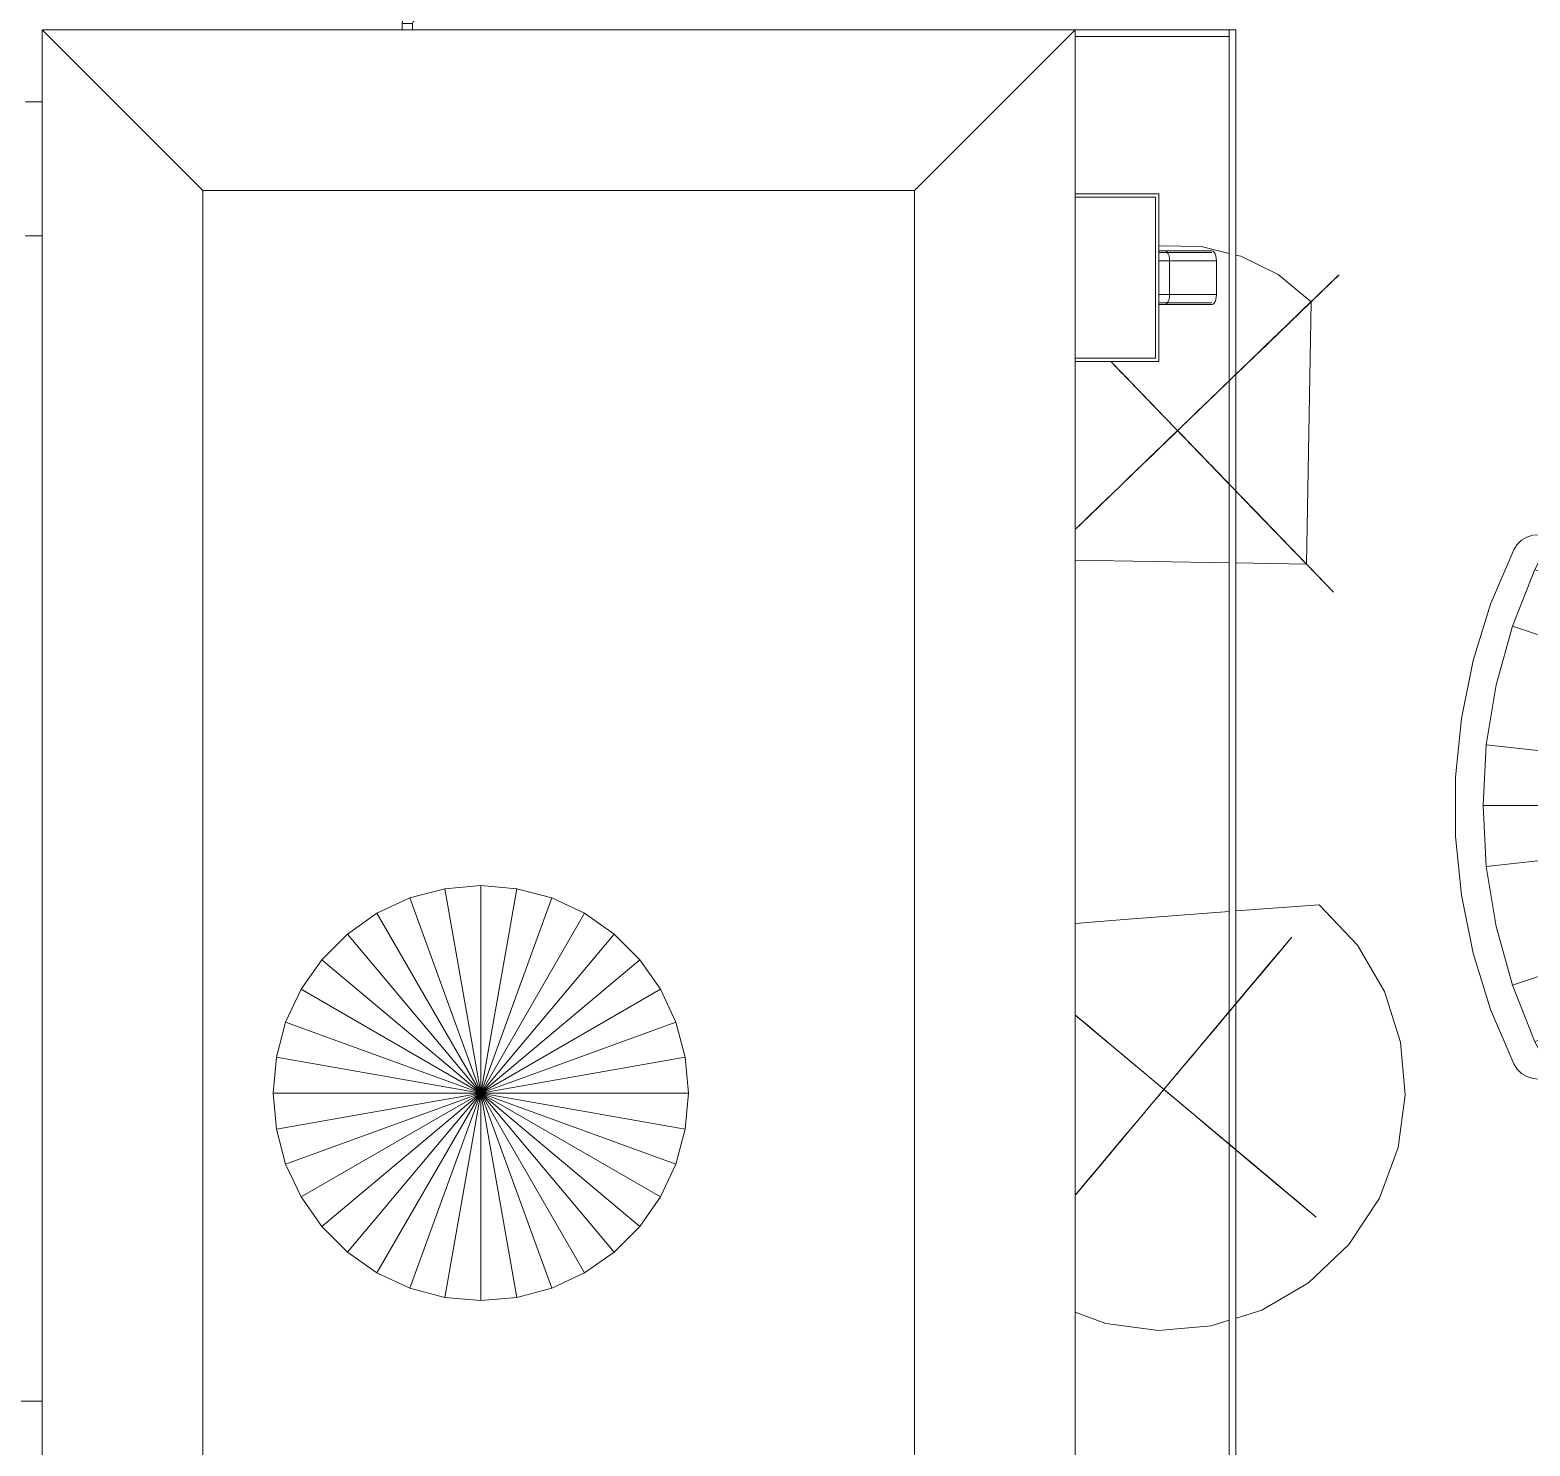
# Model space of a CAD drawing. Header units: inches. Extents: x -578 to 1873, y 397 to 1812.
# Drawn here: x 935 to 1047, y 1404.9 to 1510.7 of the extents above; entities that cross this region are included whole.
import ezdxf

# ---------------------------------------------------------------- set-up
doc = ezdxf.new("R2010")
doc.units = ezdxf.units.IN
doc.header["$MEASUREMENT"] = 0
for name, color, linetype, lineweight in [('A-DOOR', 31, 'Continuous', 13), ('A-WALL', 113, 'Continuous', 13), ('I-FURN', 30, 'Continuous', 9), ('L-PLNT', 71, 'Continuous', 9), ('Q-SPCQ', 91, 'Continuous', 9)]:
    doc.layers.add(name, color=color, linetype=linetype, lineweight=lineweight)

# ---------------------------------------------------------------- blocks, each defined once
blk = doc.blocks.new('3D Cad File Example_dwg_Door-Passage-Single-Flush - 36_ x 84_-2162736-_3D_-2836-Level 1')
at = {"layer": 'A-DOOR', "color": 21, "lineweight": 9}
for p, q in [((-14.95, 6.72), (-15.04, 6.63)), ((-14.95, 6.72), (-14.83, 6.76)), ((-14.83, 6.76), (-14.71, 6.79)), ((-14.71, 6.79), (-14.58, 6.82)), ((-14.58, 6.82), (-14.52, 6.84)), ((-14.52, 6.84), (-14.46, 6.86)), ((-14.46, 6.86), (-10.32, 6.86)), ((-14.46, 6.86), (-14.46, 6.84)), ((-14.46, 6.8), (-14.46, 6.84)), ((-14.46, 6.74), (-14.46, 6.8)), ((-14.46, 6.74), (-14.46, 6.66)), ((-10.32, 6.84), (-10.32, 6.86)), ((-10.32, 6.84), (-10.32, 6.86)), ((-10.32, 6.84), (-10.32, 6.8)), ((-10.32, 6.74), (-10.32, 6.8)), ((-10.32, 6.74), (-10.32, 6.66)), ((-15.44, 5.87), (-15.42, 5.93)), ((-15.44, 5.38), (-15.44, 5.87)), ((-15.44, 5.87), (-15.43, 5.87)), ((-15.39, 5.87), (-15.43, 5.87)), ((-15.42, 5.93), (-15.41, 6)), ((-15.37, 6.12), (-15.41, 6)), ((-15.33, 5.87), (-15.39, 5.87)), ((-15.37, 6.12), (-15.34, 6.24)), ((-15.34, 6.24), (-15.31, 6.36)), ((-15.24, 5.87), (-15.33, 5.87)), ((-15.31, 6.36), (-15.22, 6.45)), ((-15.15, 5.87), (-15.24, 5.87)), ((-15.22, 6.45), (-15.13, 6.54)), ((-15.05, 5.87), (-15.15, 5.87)), ((-15.04, 6.63), (-15.13, 6.54)), ((-14.94, 5.87), (-15.05, 5.87)), ((-14.85, 5.87), (-14.94, 5.87)), ((-14.77, 5.87), (-14.85, 5.87)), ((-14.71, 5.87), (-14.77, 5.87)), ((-14.67, 5.87), (-14.71, 5.87)), ((-14.65, 5.87), (-14.67, 5.87)), ((-14.65, 5.87), (-14.6, 6.01)), ((-14.65, 5.38), (-14.65, 5.87)), ((-14.46, 6.07), (-14.6, 6.01)), ((-14.46, 6.56), (-14.46, 6.66)), ((-14.46, 6.46), (-14.46, 6.56)), ((-14.46, 6.46), (-14.46, 6.36)), ((-14.46, 6.36), (-14.46, 6.26)), ((-14.46, 6.18), (-14.46, 6.26)), ((-14.46, 6.12), (-14.46, 6.18)), ((-14.46, 6.12), (-14.46, 6.08)), ((-14.46, 6.07), (-14.46, 6.08)), ((-14.46, 6.07), (-10.32, 6.07)), ((-10.32, 6.66), (-10.32, 6.56)), ((-10.32, 6.56), (-10.32, 6.46)), ((-10.32, 6.46), (-10.32, 6.36)), ((-10.32, 6.36), (-10.32, 6.26)), ((-10.32, 6.18), (-10.32, 6.26)), ((-10.32, 6.18), (-10.32, 6.12)), ((-10.32, 6.08), (-10.32, 6.12)), ((-10.32, 6.08), (-10.32, 6.07)), ((-10.32, 6.08), (-10.32, 6.07))]:
    blk.add_line(p, q, dxfattribs=at)
blk = doc.blocks.new('3D Cad File Example_dwg_RPC Shrub - Switchgrass 4_-6_-1394617-_3D_-V35-Level 1')
at = {"layer": 'L-PLNT'}
for p, q in [((5.23, 13.03), (7.82, 10.43)), ((7.82, 10.43), (12.16, 6)), ((0, 7.46), (0, 8.64)), ((0, 7.46), (0, 8.64)), ((0, 8.64), (0, 7.81)), ((0, 8.64), (0, 8.57)), ((0, 8.18), (0, 8.64)), ((0, 8.64), (0, 8.38)), ((0, 8.64), (0, 7.01)), ((0, 8.64), (0, 7.89)), ((0, 8.64), (0, 8.37)), ((0, 8.64), (0, 7.53)), ((0, 8.64), (0, 8.57)), ((0, 8.64), (0, 8.55)), ((0, 8.64), (0, 7.97)), ((0, 8.63), (0, 7.97)), ((0, 8.57), (0, 8.18)), ((0, 8.57), (0, 7.57)), ((0, 8.55), (0, 8.37)), ((0, 8.38), (0, 7.54)), ((0, 8.37), (0, 8.37)), ((0, 7.97), (0, 7.46)), ((0, 7.97), (0, 6.85)), ((0, 7.89), (0, 5.43)), ((0, 7.81), (0, 7.23)), ((0, 7.57), (0, 6.54)), ((0, 7.54), (0, 7.23)), ((0, 7.53), (0, 6.15)), ((0, 7.14), (0, 7.46)), ((0, 7.14), (0, 7.02)), ((0, 7.02), (0, 6.44)), ((0, 7.01), (0, 5.52)), ((0, 6.85), (0, 5.8)), ((0, 6.54), (0, 5.43)), ((0, 6.44), (0, 6.15)), ((0, 5.8), (0, 4.94)), ((12.16, 6), (13.32, 4.81)), ((0, 3.69), (0, 5.57)), ((0, 5.57), (0, 5.51)), ((0, 5.52), (0, 4.52)), ((0, 5.51), (0, 4.74)), ((0, 4.89), (0, 4.99)), ((0, 4.99), (0, 4.88)), ((0, 4.94), (0, 4.34)), ((0, 4.89), (0, 4.34)), ((0, 4.88), (0, 3.55)), ((0, 4.74), (0, 4.31)), ((0, 4.52), (0, 3.94)), ((0, 4.28), (0, 4.34)), ((0, 4.34), (0, 4.13)), ((0, 4.31), (0, 4.28)), ((0, 4.13), (0, 4.08)), ((0, 4.01), (0, 4.08)), ((0, 3.91), (0, 4.01)), ((0, 3.94), (0, 3.64)), ((0, 3.8), (0, 3.91)), ((0, 3.69), (0, 3.8)), ((0, 3.69), (0, 3.11)), ((0, 3.61), (0, 3.69)), ((0, 3.64), (0, 3.61)), ((0, 3.55), (0, 3.61)), ((0, 3.61), (0, 3.56)), ((0, 3.56), (0, 3.48)), ((0, 3.55), (0, 3.26)), ((0, 3.26), (0, 3.55)), ((0, 3.48), (0, 3.37)), ((0, 3.37), (0, -4.66)), ((13.67, 4.45), (18.01, 0)), ((0, 1.81), (0, 3.11)), ((0, 1.81), (0, 1.77)), ((0, 1.77), (0, 1.72)), ((0, 1.72), (0, 1.65)), ((0, 1.65), (0, 1.57)), ((0, 1.57), (0, 1.49)), ((0, 1.49), (0, 1.43)), ((0, 1.38), (0, 1.43)), ((0, -0.36), (0, 1.38)), ((-10.3, 0), (-9.31, 0)), ((-10.3, 0), (-10.2, 0)), ((-10.3, 0), (-8.32, 0)), ((-10.3, 0), (-7.46, 0)), ((-10.3, 0), (-10.08, 0)), ((-10.3, 0), (-9.05, 0)), ((-10.3, 0), (-8.81, 0)), ((-10.27, 0), (-9.87, 0)), ((-10.21, 0), (-10.22, 0)), ((-10.22, 0), (-10.15, 0)), ((-8.49, 0), (-10.21, 0)), ((-10.2, 0), (-9.58, 0)), ((-10.15, 0), (-9.63, 0)), ((-10.08, 0), (-9.18, 0)), ((-9.87, 0), (-9.49, 0)), ((-9.63, 0), (-9.19, 0)), ((-9.58, 0), (-8.94, 0)), ((-9.49, 0), (-8.41, 0)), ((-9.31, 0), (-8.49, 0)), ((-9.19, 0), (-9.15, 0)), ((-9.18, 0), (-8.32, 0)), ((-9.15, 0), (-8.98, 0)), ((-9.05, 0), (-8.32, 0)), ((-8.98, 0), (-8.08, 0)), ((-8.32, 0), (-8.94, 0)), ((-8.81, 0), (-7.41, 0)), ((-8.49, 0), (-7.3, 0)), ((-8.49, 0), (-7.89, 0)), ((-8.19, 0), (-8.47, 0)), ((-8.47, 0), (-8.46, 0)), ((-8.46, 0), (-6.52, 0)), ((-8.41, 0), (-8.32, 0)), ((-8.32, 0), (-7.17, 0)), ((-8.19, 0), (-5.44, 0)), ((-8.08, 0), (-7.46, 0)), ((-7.89, 0), (-7.48, 0)), ((-4.42, 0), (-7.6, 0)), ((-7.6, 0), (-7.53, 0)), ((-7.53, 0), (-7.31, 0)), ((-7.48, 0), (-7.17, 0)), ((-7.41, 0), (-6.44, 0)), ((-7.31, 0), (-6.98, 0)), ((-7.3, 0), (-6.53, 0)), ((-6.98, 0), (-6.55, 0)), ((-6.55, 0), (-6.04, 0)), ((-6.53, 0), (-6.1, 0)), ((-4.42, 0), (-6.44, 0)), ((-5.86, 0), (-6.1, 0)), ((-6.04, 0), (-5.47, 0)), ((-5.76, 0), (-5.86, 0)), ((-5.86, 0), (-5.86, 0)), ((-5.76, 0), (-5.64, 0)), ((-5.64, 0), (-5.22, 0)), ((-5.47, 0), (-4.85, 0)), ((-5.44, 0), (-5.28, 0)), ((-5.28, 0), (-4.83, 0)), ((-5.22, 0), (-5.09, 0)), ((-5.09, 0), (-4.99, 0)), ((-5, 0), (-5.01, 0)), ((-5.01, 0), (-5, 0)), ((-4.99, 0), (-5, 0)), ((-5, 0), (-4.97, 0)), ((-4.91, 0), (-4.97, 0)), ((-4.81, 0), (-4.91, 0)), ((-4.85, 0), (-4.83, 0)), ((-4.66, 0), (-4.81, 0)), ((3.37, 0), (-4.66, 0)), ((-3.55, 0), (-2.87, 0)), ((-2.87, 0), (-2.33, 0)), ((-2.33, 0), (-1.9, 0)), ((-1.9, 0), (-1.09, 0)), ((-0.62, 0), (-1.09, 0)), ((-0.35, 0), (-0.62, 0)), ((-0.51, 0), (-0.35, 0)), ((-0.36, 0), (1.38, 0)), ((1.38, 0), (1.43, 0)), ((1.49, 0), (1.43, 0)), ((1.57, 0), (1.49, 0)), ((1.65, 0), (1.57, 0)), ((1.72, 0), (1.65, 0)), ((1.77, 0), (1.72, 0)), ((1.81, 0), (1.77, 0)), ((1.81, 0), (3.11, 0)), ((3.69, 0), (3.11, 0)), ((3.55, 0), (3.26, 0)), ((3.26, 0), (3.55, 0)), ((3.48, 0), (3.37, 0)), ((3.56, 0), (3.48, 0)), ((4.88, 0), (3.55, 0)), ((3.55, 0), (3.61, 0)), ((3.61, 0), (3.56, 0)), ((3.61, 0), (3.69, 0)), ((3.64, 0), (3.61, 0)), ((3.94, 0), (3.64, 0)), ((3.69, 0), (5.57, 0)), ((3.69, 0), (3.8, 0)), ((3.8, 0), (3.91, 0)), ((3.91, 0), (4.01, 0)), ((4.52, 0), (3.94, 0)), ((4.01, 0), (4.08, 0)), ((4.13, 0), (4.08, 0)), ((4.34, 0), (4.13, 0)), ((4.31, 0), (4.28, 0)), ((4.28, 0), (4.34, 0)), ((4.74, 0), (4.31, 0)), ((4.89, 0), (4.34, 0)), ((4.94, 0), (4.34, 0)), ((5.52, 0), (4.52, 0)), ((5.51, 0), (4.74, 0)), ((4.99, 0), (4.88, 0)), ((4.89, 0), (4.99, 0)), ((5.8, 0), (4.94, 0)), ((7.89, 0), (5.43, 0)), ((6.54, 0), (5.43, 0)), ((5.57, 0), (5.51, 0)), ((7.01, 0), (5.52, 0)), ((6.85, 0), (5.8, 0)), ((6.44, 0), (6.15, 0)), ((7.53, 0), (6.15, 0)), ((7.02, 0), (6.44, 0)), ((7.57, 0), (6.54, 0)), ((7.97, 0), (6.85, 0)), ((10.28, 0), (7.01, 0)), ((7.14, 0), (7.02, 0)), ((7.14, 0), (7.46, 0)), ((7.81, 0), (7.23, 0)), ((7.54, 0), (7.23, 0)), ((7.46, 0), (11.94, 0)), ((7.46, 0), (8.76, 0)), ((7.97, 0), (7.46, 0)), ((9.79, 0), (7.53, 0)), ((8.38, 0), (7.54, 0)), ((8.57, 0), (7.57, 0)), ((9.63, 0), (7.81, 0)), ((8.76, 0), (7.89, 0)), ((8.63, 0), (7.97, 0)), ((9.07, 0), (7.97, 0)), ((8.57, 0), (8.18, 0)), ((8.18, 0), (9.05, 0)), ((8.67, 0), (8.37, 0)), ((8.55, 0), (8.37, 0)), ((8.37, 0), (8.37, 0)), ((10.25, 0), (8.38, 0)), ((8.82, 0), (8.55, 0)), ((9.06, 0), (8.57, 0)), ((9.56, 0), (8.57, 0)), ((10.28, 0), (8.63, 0)), ((9.17, 0), (8.67, 0)), ((8.8, 0), (8.76, 0)), ((10.93, 0), (8.76, 0)), ((8.8, 0), (8.86, 0)), ((9.16, 0), (8.82, 0)), ((8.86, 0), (8.91, 0)), ((8.9, 0), (9.63, 0)), ((8.9, 0), (9.56, 0)), ((8.91, 0), (8.96, 0)), ((8.96, 0), (9.01, 0)), ((9.01, 0), (9.04, 0)), ((9.04, 0), (9.05, 0)), ((10.2, 0), (9.06, 0)), ((10.06, 0), (9.07, 0)), ((9.52, 0), (9.16, 0)), ((10.98, 0), (9.17, 0)), ((11.07, 0), (9.34, 0)), ((9.37, 0), (9.34, 0)), ((10.42, 0), (9.37, 0)), ((9.86, 0), (9.52, 0)), ((10.59, 0), (9.56, 0)), ((10.12, 0), (9.56, 0)), ((12.96, 0), (9.77, 0)), ((9.77, 0), (9.83, 0)), ((10.79, 0), (9.79, 0)), ((11.11, 0), (9.83, 0)), ((10.14, 0), (9.86, 0)), ((10.35, 0), (10.06, 0)), ((10.62, 0), (10.12, 0)), ((10.32, 0), (10.14, 0)), ((11.25, 0), (10.2, 0)), ((10.25, 0), (10.58, 0)), ((11.22, 0), (10.28, 0)), ((10.49, 0), (10.28, 0)), ((10.68, 0), (10.32, 0)), ((10.6, 0), (10.35, 0)), ((10.42, 0), (10.68, 0)), ((10.58, 0), (10.49, 0)), ((11.68, 0), (10.59, 0)), ((11.26, 0), (10.6, 0)), ((11.53, 0), (10.62, 0)), ((11.26, 0), (10.64, 0)), ((10.64, 0), (10.79, 0)), ((11.4, 0), (10.79, 0)), ((11.81, 0), (10.79, 0)), ((10.98, 0), (10.93, 0)), ((11.33, 0), (10.98, 0)), ((11.36, 0), (10.98, 0)), ((13.39, 0), (11.07, 0)), ((11.08, 0), (12.96, 0)), ((11.08, 0), (12.67, 0)), ((11.11, 0), (11.36, 0)), ((11.36, 0), (11.22, 0)), ((11.65, 0), (11.25, 0)), ((11.81, 0), (11.26, 0)), ((12.15, 0), (11.26, 0)), ((11.36, 0), (11.33, 0)), ((12.05, 0), (11.4, 0)), ((12, 0), (11.53, 0)), ((11.68, 0), (11.65, 0)), ((11.72, 0), (11.68, 0)), ((11.68, 0), (12.88, 0)), ((11.77, 0), (11.72, 0)), ((11.82, 0), (11.77, 0)), ((12.29, 0), (11.81, 0)), ((12.89, 0), (11.81, 0)), ((11.87, 0), (11.82, 0)), ((11.91, 0), (11.87, 0)), ((11.94, 0), (11.91, 0)), ((11.94, 0), (12.67, 0)), ((11.94, 0), (13.68, 0)), ((12.52, 0), (12, 0)), ((13.91, 0), (12.05, 0)), ((13.99, 0), (12.15, 0)), ((12.68, 0), (12.29, 0)), ((12.54, 0), (12.52, 0)), ((12.54, 0), (12.87, 0)), ((13, 0), (12.68, 0)), ((12.88, 0), (12.87, 0)), ((14.11, 0), (12.89, 0)), ((13.24, 0), (13, 0)), ((13.24, 0), (13.39, 0)), ((13.75, 0), (13.68, 0)), ((13.75, 0), (13.83, 0)), ((13.83, 0), (13.91, 0)), ((14.42, 0), (13.91, 0)), ((13.91, 0), (13.99, 0)), ((14.62, 0), (13.99, 0)), ((13.99, 0), (14.05, 0)), ((14.05, 0), (14.1, 0)), ((14.1, 0), (14.11, 0)), ((14.84, 0), (14.42, 0)), ((14.62, 0), (14.84, 0)), ((18.01, 0), (17.54, -4.13)), ((-10.3, 0), (-9.51, 0)), ((-10.3, 0), (-10.09, 0)), ((-10.09, 0), (-8.78, 0)), ((-9.51, 0), (-8.52, 0)), ((-8.78, 0), (-7.48, 0)), ((-8.52, 0), (-7.64, 0)), ((-7.64, 0), (-6.95, 0)), ((-7.48, 0), (-6.35, 0)), ((-6.95, 0), (-6.52, 0)), ((-6.35, 0), (-5.57, 0)), ((-5.57, 0), (-4.37, 0)), ((-4.37, 0), (-3.55, 0)), ((-0.67, 0), (-0.65, 0)), ((-0.67, 0), (-0.67, 0)), ((-0.67, 0), (-0.65, 0)), ((-0.65, 0), (-0.36, 0)), ((-0.65, 0), (-0.63, 0)), ((-0.63, 0), (-0.6, 0)), ((-0.6, 0), (-0.56, 0)), ((-0.56, 0), (-0.51, 0)), ((0, -0.51), (0, -0.35)), ((0, -0.35), (0, -0.62)), ((0, -0.65), (0, -0.36)), ((0, -0.56), (0, -0.51)), ((0, -0.6), (0, -0.56)), ((0, -0.63), (0, -0.6)), ((0, -0.62), (0, -1.09)), ((0, -0.65), (0, -0.63)), ((0, -0.67), (0, -0.65)), ((0, -0.67), (0, -0.65)), ((0, -0.67), (0, -0.67)), ((0, -1.9), (0, -1.09)), ((0, -2.33), (0, -1.9)), ((0, -2.87), (0, -2.33)), ((0, -3.55), (0, -2.87)), ((0, -4.37), (0, -3.55)), ((0, -5.57), (0, -4.37)), ((0, -4.42), (0, -7.6)), ((0, -4.42), (0, -6.44)), ((17.54, -4.13), (16.18, -7.92)), ((0, -4.66), (0, -4.81)), ((0, -4.81), (0, -4.91)), ((0, -4.85), (0, -4.83)), ((0, -5.28), (0, -4.83)), ((0, -5.47), (0, -4.85)), ((0, -4.91), (0, -4.97)), ((0, -5), (0, -4.97)), ((0, -5.09), (0, -4.99)), ((0, -4.99), (0, -5)), ((0, -5), (0, -5.01)), ((0, -5.01), (0, -5)), ((0, -5.22), (0, -5.09)), ((0, -5.64), (0, -5.22)), ((0, -5.44), (0, -5.28)), ((0, -8.19), (0, -5.44)), ((0, -6.04), (0, -5.47)), ((0, -6.35), (0, -5.57)), ((-17, -5.62), (-16.18, -7.92)), ((0, -5.76), (0, -5.64)), ((0, -5.76), (0, -5.86)), ((0, -5.86), (0, -5.86)), ((0, -5.86), (0, -6.1)), ((0, -6.55), (0, -6.04)), ((0, -6.53), (0, -6.1)), ((0, -7.48), (0, -6.35)), ((0, -7.41), (0, -6.44)), ((0, -8.46), (0, -6.52)), ((0, -6.95), (0, -6.52)), ((0, -7.3), (0, -6.53)), ((0, -6.98), (0, -6.55)), ((0, -7.64), (0, -6.95)), ((0, -7.31), (0, -6.98)), ((0, -8.32), (0, -7.17)), ((0, -7.48), (0, -7.17)), ((0, -8.49), (0, -7.3)), ((0, -7.53), (0, -7.31)), ((0, -8.81), (0, -7.41)), ((0, -10.5), (0, -7.46)), ((0, -8.08), (0, -7.46)), ((0, -8.78), (0, -7.48)), ((0, -7.89), (0, -7.48)), ((0, -7.6), (0, -7.53)), ((0, -8.52), (0, -7.64)), ((-16.18, -7.92), (-14.05, -11.26)), ((0, -8.49), (0, -7.89)), ((0, -8.98), (0, -8.08)), ((0, -8.19), (0, -8.47)), ((0, -10.48), (0, -8.32)), ((0, -9.05), (0, -8.32)), ((0, -8.32), (0, -8.94)), ((0, -8.41), (0, -8.32)), ((0, -9.18), (0, -8.32)), ((0, -9.49), (0, -8.41)), ((0, -8.47), (0, -8.46)), ((0, -8.49), (0, -10.21)), ((0, -9.31), (0, -8.49)), ((0, -9.51), (0, -8.52)), ((0, -10.09), (0, -8.78)), ((0, -10.42), (0, -8.81)), ((0, -9.58), (0, -8.94)), ((14.05, -11.26), (16.18, -7.92)), ((0, -9.15), (0, -8.98)), ((0, -11.65), (0, -9.05)), ((0, -9.19), (0, -9.15)), ((0, -10.08), (0, -9.18)), ((0, -9.63), (0, -9.19)), ((0, -10.35), (0, -9.31)), ((0, -9.87), (0, -9.49)), ((0, -10.53), (0, -9.51)), ((0, -10.2), (0, -9.58)), ((0, -10.15), (0, -9.63)), ((0, -10.27), (0, -9.87)), ((0, -10.95), (0, -10.08)), ((0, -11.23), (0, -10.09)), ((0, -10.22), (0, -10.15)), ((0, -10.76), (0, -10.2)), ((0, -10.21), (0, -10.22)), ((0, -10.27), (0, -14.29)), ((0, -10.35), (0, -11.63)), ((0, -12.04), (0, -10.42)), ((0, -10.98), (0, -10.48)), ((0, -12.67), (0, -10.5)), ((0, -11.5), (0, -10.53)), ((0, -11.21), (0, -10.76)), ((0, -11.8), (0, -10.93)), ((0, -10.93), (0, -11.6)), ((0, -11.73), (0, -10.95)), ((0, -11.54), (0, -10.98)), ((-14.05, -11.26), (-11.26, -14.05)), ((0, -11.52), (0, -11.21)), ((0, -12.04), (0, -11.23)), ((0, -11.5), (0, -12.35)), ((0, -11.63), (0, -11.52)), ((0, -11.83), (0, -11.54)), ((0, -12.25), (0, -11.6)), ((0, -11.65), (0, -11.8)), ((0, -12.37), (0, -11.73)), ((0, -12.98), (0, -11.83)), ((0, -12.35), (0, -12.04)), ((0, -13.45), (0, -12.04)), ((0, -12.84), (0, -12.25)), ((11.26, -14.05), (14.05, -11.26)), ((0, -12.8), (0, -12.37)), ((0, -12.67), (0, -12.96)), ((0, -12.96), (0, -12.8)), ((0, -13.38), (0, -12.84)), ((0, -13.3), (0, -12.98)), ((0, -13.61), (0, -13.3)), ((0, -13.83), (0, -13.38)), ((-11.26, -14.05), (-10.06, -14.81)), ((0, -14.46), (0, -13.45)), ((0, -13.94), (0, -13.61)), ((0, -14.4), (0, -13.83)), ((0, -14.29), (0, -13.94)), ((0, -14.4), (0, -14.84)), ((0, -14.84), (0, -14.46)), ((7.92, -16.18), (11.26, -14.05)), ((-9.62, -15.1), (-7.92, -16.18)), ((-7.92, -16.18), (-4.13, -17.54)), ((4.13, -17.54), (7.92, -16.18)), ((-4.13, -17.54), (0, -18.01)), ((0, -18.01), (4.13, -17.54))]:
    blk.add_line(p, q, dxfattribs=at)
blk = doc.blocks.new('3D Cad File Example_dwg_RPC Shrub - Lupin 3_-10_-1394599-_3D_-V37-Level 1')
at = {"layer": 'L-PLNT'}
for p, q in [((0, 16.02), (0, 16.76)), ((0, 16.76), (0, 8.9)), ((0, 7.27), (0, 16.02)), ((0, 14.98), (0, 15.42)), ((0, 15.42), (0, 15.14)), ((0, 15.14), (0, 10.95)), ((0, 14.98), (0, 9.94)), ((0, 14.09), (0, 14.83)), ((0, 14.83), (0, 8.16)), ((0, 13.86), (-13.86, 0)), ((0, 9.19), (0, 14.09)), ((3.73, 10.13), (0, 13.86)), ((0, 8.14), (0, 10.95)), ((0, 9.87), (0, 10.08)), ((0, 10.08), (0, 8.9)), ((0, 8.16), (0, 9.94)), ((0, 9.52), (0, 9.9)), ((0, 9.9), (0, 6.27)), ((0, 9.87), (0, 9.48)), ((0, 7.12), (0, 9.64)), ((0, 9.59), (0, 9.64)), ((0, 9.59), (0, 9.51)), ((0, 9.52), (0, 9.19)), ((0, 9.51), (0, 9.39)), ((0, 9.48), (0, 6.82)), ((0, 9.39), (0, 9.26)), ((0, 9.26), (0, 9.12)), ((0, 9.19), (0, 8.88)), ((0, 8.9), (0, 9.19)), ((0, 8.34), (0, 9.14)), ((0, 9.14), (0, 7.56)), ((0, 9.12), (0, 9)), ((0, 8.9), (0, 9)), ((12.21, 1.64), (4.08, 9.78)), ((0, 8.88), (0, 8.58)), ((0, 8.58), (0, 8.27)), ((0, 7.8), (0, 8.34)), ((0, 6.82), (0, 8.3)), ((0, 8.2), (0, 8.3)), ((0, 8.27), (0, 7.94)), ((0, 8.2), (0, 8.08)), ((0, 7.56), (0, 8.14)), ((0, 8.08), (0, 7.95)), ((0, 7.95), (0, 7.81)), ((0, 7.94), (0, 7.56)), ((0, 7.81), (0, 7.7)), ((0, 7.48), (0, 7.8)), ((0, 7.61), (0, 7.7)), ((0, 7.56), (0, 7.61)), ((0, 7.41), (0, 7.56)), ((0, 7.43), (0, 7.56)), ((0, 7.48), (0, 7.41)), ((0, 7.43), (0, 7.32)), ((0, 6.38), (0, 7.42)), ((0, 7.41), (0, 7.42)), ((0, 6.82), (0, 7.41)), ((0, 7.32), (0, 7.24)), ((0, 7.27), (0, 7.12)), ((0, 7.24), (0, 7.17)), ((0, 7.17), (0, 7.11)), ((0, 7.11), (0, 7.05)), ((0, 7.05), (0, 6.97)), ((0, 6.97), (0, 6.38)), ((0, 6.82), (0, 5.93)), ((0, 3.56), (0, 5.93)), ((0, 5.55), (0, -7.18)), ((0, 5.19), (0, 5.34)), ((0, 4.3), (0, 5.34)), ((0, 5.19), (0, 4.3)), ((0, 4.3), (0, 3.56)), ((0, 4.3), (0, 3.71)), ((0, 3.11), (0, 3.71)), ((0, 2.04), (0, 3.39)), ((0, 3.39), (0, 3.2)), ((0, 3.2), (0, 2.37)), ((0, 2.22), (0, 3.11)), ((0, 2.37), (0, 2.22)), ((0, 2.04), (0, 2.22)), ((0, 2.22), (0, 0.84)), ((0, 1.04), (0, 1.48)), ((0, 1.48), (0, 0.12)), ((0, 1.04), (0, -1.33)), ((0, 0.84), (0, 0.21)), ((0, 0.12), (0, 0.21)), ((-16, 0), (-16.76, 0)), ((-16.76, 0), (-16.61, 0)), ((-8.9, 0), (-16.61, 0)), ((-16.45, 0), (-16.46, 0)), ((-16.46, 0), (-14.6, 0)), ((-16.45, 0), (-14.43, 0)), ((-16, 0), (-13.82, 0)), ((-14.6, 0), (-10.56, 0)), ((-8.01, 0), (-14.43, 0)), ((-10.38, 0), (-13.94, 0)), ((-13.94, 0), (-13.74, 0)), ((-13.86, 0), (-13.49, -3.17)), ((-13.74, 0), (-13.82, 0)), ((-13.79, 0), (-13.05, 0)), ((-13.79, 0), (-8.45, 0)), ((-13.05, 0), (-7.12, 0)), ((-8.75, 0), (-11.27, 0)), ((-11.27, 0), (-10.38, 0)), ((-7.86, 0), (-10.56, 0)), ((-6.05, 0), (-10.1, 0)), ((-10.1, 0), (-8.33, 0)), ((-7.86, 0), (-9.79, 0)), ((-9.79, 0), (-9.7, 0)), ((-9.7, 0), (-9.54, 0)), ((-9.54, 0), (-9.33, 0)), ((-9.33, 0), (-9.09, 0)), ((-8.9, 0), (-9.19, 0)), ((-9.19, 0), (-8.01, 0)), ((-9.09, 0), (-8.85, 0)), ((-8.85, 0), (-8.63, 0)), ((-8.75, 0), (-8.36, 0)), ((-8.45, 0), (-8.63, 0)), ((-8.33, 0), (-8.36, 0)), ((-8.11, 0), (-8.16, 0)), ((-8.16, 0), (-5.91, 0)), ((-8.02, 0), (-8.11, 0)), ((-7.64, 0), (-8.02, 0)), ((-7.52, 0), (-7.64, 0)), ((-7.52, 0), (-7.41, 0)), ((-7.41, 0), (-4.6, 0)), ((-7.12, 0), (-6.97, 0)), ((-6.97, 0), (-6.11, 0)), ((-5.91, 0), (-6.11, 0)), ((9.9, 0), (-5.36, 0)), ((-4.3, 0), (-5.04, 0)), ((-4.6, 0), (-5.04, 0)), ((-2.67, 0), (-4.3, 0)), ((-2.65, 0), (-3.78, 0)), ((-3.78, 0), (-3.74, 0)), ((-3.74, 0), (-3.14, 0)), ((-2.08, 0), (-3.14, 0)), ((-2.67, 0), (-2.37, 0)), ((-1.78, 0), (-2.65, 0)), ((-1.48, 0), (-2.37, 0)), ((-2.08, 0), (-1.78, 0)), ((-1.33, 0), (-1.48, 0)), ((1.04, 0), (-1.33, 0)), ((1.48, 0), (0.12, 0)), ((0.12, 0), (0.21, 0)), ((0.84, 0), (0.21, 0)), ((2.22, 0), (0.84, 0)), ((1.04, 0), (1.48, 0)), ((2.04, 0), (2.22, 0)), ((2.04, 0), (3.39, 0)), ((2.22, 0), (3.11, 0)), ((2.37, 0), (2.22, 0)), ((3.2, 0), (2.37, 0)), ((3.11, 0), (3.71, 0)), ((3.39, 0), (3.2, 0)), ((4.3, 0), (3.56, 0)), ((3.56, 0), (5.93, 0)), ((4.3, 0), (3.71, 0)), ((5.19, 0), (4.3, 0)), ((4.3, 0), (5.34, 0)), ((5.19, 0), (5.34, 0)), ((6.82, 0), (5.93, 0)), ((6.97, 0), (6.38, 0)), ((6.38, 0), (7.42, 0)), ((6.82, 0), (7.41, 0)), ((9.48, 0), (6.82, 0)), ((6.82, 0), (8.3, 0)), ((7.05, 0), (6.97, 0)), ((7.11, 0), (7.05, 0)), ((7.17, 0), (7.11, 0)), ((7.27, 0), (7.12, 0)), ((7.12, 0), (9.64, 0)), ((7.24, 0), (7.17, 0)), ((7.32, 0), (7.24, 0)), ((7.27, 0), (10.63, 0)), ((7.43, 0), (7.32, 0)), ((7.48, 0), (7.41, 0)), ((7.41, 0), (7.56, 0)), ((7.41, 0), (7.42, 0)), ((7.43, 0), (7.56, 0)), ((7.48, 0), (7.8, 0)), ((7.94, 0), (7.56, 0)), ((7.56, 0), (8.14, 0)), ((9.14, 0), (7.56, 0)), ((7.56, 0), (7.61, 0)), ((7.61, 0), (7.7, 0)), ((7.81, 0), (7.7, 0)), ((7.8, 0), (8.34, 0)), ((7.95, 0), (7.81, 0)), ((8.27, 0), (7.94, 0)), ((8.08, 0), (7.95, 0)), ((8.2, 0), (8.08, 0)), ((8.14, 0), (10.63, 0)), ((10.63, 0), (8.16, 0)), ((8.16, 0), (9.94, 0)), ((8.2, 0), (8.3, 0)), ((8.58, 0), (8.27, 0)), ((8.34, 0), (9.14, 0)), ((8.88, 0), (8.58, 0)), ((9.19, 0), (8.88, 0)), ((10.08, 0), (8.9, 0)), ((8.9, 0), (9, 0)), ((10.63, 0), (8.9, 0)), ((8.9, 0), (9.19, 0)), ((9.12, 0), (9, 0)), ((9.26, 0), (9.12, 0)), ((9.52, 0), (9.19, 0)), ((9.19, 0), (10.63, 0)), ((9.39, 0), (9.26, 0)), ((9.51, 0), (9.39, 0)), ((9.87, 0), (9.48, 0)), ((9.59, 0), (9.51, 0)), ((9.52, 0), (9.9, 0)), ((9.59, 0), (9.64, 0)), ((9.87, 0), (10.08, 0)), ((10.63, 0), (9.94, 0)), ((0, -1.33), (0, -1.48)), ((0, -1.48), (0, -2.37)), ((0, -2.08), (0, -1.78)), ((0, -1.78), (0, -2.65)), ((0, -2.08), (0, -3.14)), ((-13.49, -3.17), (-12.45, -6.09)), ((0, -2.67), (0, -2.37)), ((0, -2.65), (0, -3.78)), ((0, -2.67), (0, -4.3)), ((0, -3.74), (0, -3.14)), ((0, -3.78), (0, -3.74)), ((0, -4.3), (0, -5.04)), ((0, -7.18), (0, -4.6)), ((0, -4.6), (0, -5.04)), ((-12.45, -6.09), (-12.24, -6.41)), ((0, -7.18), (0, -5.91)), ((0, -5.91), (0, -6.11)), ((0, -6.97), (0, -6.11)), ((-11.97, -6.84), (-10.81, -8.66)), ((0, -7.12), (0, -6.97)), ((0, -7.18), (0, -7.12)), ((-10.81, -8.66), (-8.66, -10.81)), ((-8.66, -10.81), (-8.56, -10.87))]:
    blk.add_line(p, q, dxfattribs=at)
blk = doc.blocks.new('3D Cad File Example_dwg_Downspout - Downspout-2050067-_3D_-3503-Level 1')
at = {"layer": 'Q-SPCQ'}
for p, q in [((-2, 15.33), (-1.97, 15.42)), ((-2, 11.84), (-2, 15.33)), ((-2, 15.33), (-2, 15.28)), ((-1.9, 15.5), (-1.97, 15.42)), ((-1.9, 15.5), (-1.78, 15.57)), ((-1.88, 11.84), (-1.88, 15.33)), ((-1.78, 15.57), (-1.63, 15.62)), ((-1.63, 15.62), (-1.44, 15.65)), ((-1.44, 15.65), (-1.25, 15.67)), ((-1.25, 15.67), (1.25, 15.67)), ((-1.25, 12.17), (-1.25, 15.67)), ((1.25, 15.67), (1.44, 15.65)), ((1.25, 12.17), (1.25, 15.67)), ((1.44, 15.65), (1.63, 15.62)), ((1.63, 15.62), (1.78, 15.57)), ((1.78, 15.57), (1.9, 15.5)), ((1.87, 11.84), (1.87, 15.33)), ((1.9, 15.5), (1.97, 15.42)), ((2, 15.33), (1.97, 15.42)), ((2, 11.84), (2, 15.33)), ((2, 15.33), (2, 15.28)), ((-2, 11.84), (-1.97, 11.92)), ((-2, 11.84), (-2, 11.38)), ((-1.9, 12), (-1.97, 11.92)), ((-1.9, 12), (-1.78, 12.07)), ((-1.88, 11.38), (-1.88, 11.84)), ((-1.63, 12.13), (-1.78, 12.07)), ((-1.63, 12.13), (-1.44, 12.16)), ((-1.25, 12.17), (-1.44, 12.16)), ((1.25, 12.17), (-1.25, 12.17)), ((-1.25, 12.17), (-1.25, 11.38)), ((1.25, 11.38), (1.25, 12.17)), ((1.25, 12.17), (1.44, 12.16)), ((1.63, 12.13), (1.44, 12.16)), ((1.78, 12.07), (1.63, 12.13)), ((1.9, 12), (1.78, 12.07)), ((1.87, 11.84), (1.87, 11.38)), ((1.9, 12), (1.97, 11.92)), ((2, 11.84), (1.97, 11.92)), ((2, 11.38), (2, 11.84))]:
    blk.add_line(p, q, dxfattribs=at)
blk = doc.blocks.new('3D Cad File Example_dwg_Scupper - 12_W x 9_H-1923462-_3D_-3504-Level 1')
at = {"layer": 'Q-SPCQ'}
for p, q in [((-6.25, 5.13), (-6.25, 11.38)), ((6.25, 11.38), (-6.25, 11.38)), ((6.25, 5.13), (6.25, 11.38)), ((-6, 5.13), (-6, 11.12)), ((6, 11.12), (-6, 11.12)), ((6, 11.12), (6, 5.13))]:
    blk.add_line(p, q, dxfattribs=at)
blk = doc.blocks.new('3D Cad File Example_dwg_Trash Chute Roof Cap - Trash Chute Roof Cap-2031009-_3D_-3528-Level 1')
at = {"layer": 'Q-SPCQ'}
for p, q in [((-7.75, 13.42), (-5.3, 14.57)), ((-2.69, 15.26), (-5.3, 14.57)), ((0, 0), (-5.3, 14.57)), ((0, 15.5), (-2.69, 15.26)), ((0, 0), (-2.69, 15.26)), ((2.69, 15.26), (0, 15.5)), ((0, 0), (0, 15.5)), ((0, 0), (2.69, 15.26)), ((0, 0), (5.3, 14.57)), ((2.69, 15.26), (5.3, 14.57)), ((5.3, 14.57), (7.75, 13.42)), ((-7.75, 13.42), (-9.96, 11.87)), ((0, 0), (-7.75, 13.42)), ((0, 0), (7.75, 13.42)), ((9.96, 11.87), (7.75, 13.42)), ((-9.96, 11.87), (-11.87, 9.96)), ((0, 0), (-9.96, 11.87)), ((9.96, 11.87), (0, 0)), ((9.96, 11.87), (11.87, 9.96)), ((-11.87, 9.96), (-13.42, 7.75)), ((0, 0), (-11.87, 9.96)), ((0, 0), (11.87, 9.96)), ((11.87, 9.96), (13.42, 7.75)), ((-14.57, 5.3), (-13.42, 7.75)), ((0, 0), (-13.42, 7.75)), ((0, 0), (13.42, 7.75)), ((13.42, 7.75), (14.57, 5.3)), ((-14.57, 5.3), (-15.26, 2.69)), ((0, 0), (-14.57, 5.3)), ((0, 0), (14.57, 5.3)), ((14.57, 5.3), (15.26, 2.69)), ((-15.26, 2.69), (-15.5, 0)), ((0, 0), (-15.26, 2.69)), ((0, 0), (15.26, 2.69)), ((15.26, 2.69), (15.5, 0)), ((-15.5, 0), (-15.26, -2.69)), ((0, 0), (-15.5, 0)), ((0, 0), (-15.26, -2.69)), ((0, 0), (-14.57, -5.3)), ((0, 0), (-13.42, -7.75)), ((0, 0), (-11.87, -9.96)), ((0, 0), (-9.96, -11.87)), ((0, 0), (-7.75, -13.42)), ((0, 0), (-5.3, -14.57)), ((0, 0), (-2.69, -15.26)), ((0, 0), (15.5, 0)), ((0, 0), (0, -15.5)), ((0, 0), (9.96, -11.87)), ((0, 0), (11.87, -9.96)), ((0, 0), (13.42, -7.75)), ((0, 0), (14.57, -5.3)), ((0, 0), (15.26, -2.69)), ((0, 0), (2.69, -15.26)), ((0, 0), (5.3, -14.57)), ((0, 0), (7.75, -13.42)), ((15.5, 0), (15.26, -2.69)), ((-14.57, -5.3), (-15.26, -2.69)), ((14.57, -5.3), (15.26, -2.69)), ((-13.42, -7.75), (-14.57, -5.3)), ((13.42, -7.75), (14.57, -5.3)), ((-11.87, -9.96), (-13.42, -7.75)), ((11.87, -9.96), (13.42, -7.75)), ((-11.87, -9.96), (-9.96, -11.87)), ((9.96, -11.87), (11.87, -9.96)), ((-7.75, -13.42), (-9.96, -11.87)), ((9.96, -11.87), (7.75, -13.42)), ((-5.3, -14.57), (-7.75, -13.42)), ((5.3, -14.57), (7.75, -13.42)), ((-2.69, -15.26), (-5.3, -14.57)), ((-2.69, -15.26), (0, -15.5)), ((0, -15.5), (2.69, -15.26)), ((2.69, -15.26), (5.3, -14.57))]:
    blk.add_line(p, q, dxfattribs=at)
blk = doc.blocks.new('3D Cad File Example_dwg_TableWithUmbrella - TableWithUmbrella-2459211-_3D_-3578-Level 1')
at = {"layer": 'I-FURN'}
for p, q in [((-2.21, 43.94), (-6.6, 43.5)), ((2.21, 43.94), (-2.21, 43.94)), ((6.6, 43.5), (2.21, 43.94)), ((-10.92, 42.62), (-15.13, 41.32)), ((-6.6, 43.5), (-10.92, 42.62)), ((10.92, 42.62), (6.6, 43.5)), ((15.13, 41.32), (10.92, 42.62)), ((-11.13, 40.55), (-6.69, 41.53)), ((-6.69, 41.53), (-2.17, 42.02)), ((0.11, 0.09), (-6.69, 41.53)), ((-2.17, 42.02), (2.38, 42.02)), ((0.11, 0.09), (-2.17, 42.02)), ((0.11, 0.09), (6.9, 41.53)), ((6.9, 41.53), (2.38, 42.02)), ((6.9, 41.53), (11.34, 40.55)), ((-15.13, 41.32), (-19.19, 39.59)), ((-11.13, 40.55), (-15.44, 39.1)), ((11.34, 40.55), (15.65, 39.1)), ((15.13, 41.32), (19.19, 39.59)), ((-19.9, 39.01), (-19.58, 39.35)), ((-19.58, 39.35), (-19.19, 39.59)), ((19.58, 39.35), (19.19, 39.59)), ((19.9, 39.01), (19.58, 39.35)), ((-20.28, 38.18), (-20.32, 37.72)), ((-20.14, 38.62), (-20.28, 38.18)), ((-19.9, 39.01), (-20.14, 38.62)), ((-19.57, 37.19), (-15.44, 39.1)), ((0.11, 0.09), (-15.44, 39.1)), ((0.11, 0.09), (15.65, 39.1)), ((15.65, 39.1), (19.78, 37.19)), ((20.14, 38.62), (19.9, 39.01)), ((20.28, 38.18), (20.14, 38.62)), ((20.32, 37.72), (20.28, 38.18)), ((-19.57, 37.19), (-23.46, 34.85)), ((-20.25, 37.26), (-20.32, 37.72)), ((-20.09, 36.88), (-20.25, 37.26)), ((19.78, 37.19), (23.68, 34.85)), ((20.14, 36.98), (20.25, 37.26)), ((20.25, 37.26), (20.32, 37.72)), ((-23.46, 34.85), (-27.08, 32.1)), ((0.11, 0.09), (-23.46, 34.85)), ((0.11, 0.09), (23.68, 34.85)), ((27.3, 32.1), (23.68, 34.85)), ((-30.38, 28.97), (-27.08, 32.1)), ((0.11, 0.09), (-27.08, 32.1)), ((0.11, 0.09), (27.3, 32.1)), ((30.6, 28.97), (27.3, 32.1)), ((-30.38, 28.97), (-33.33, 25.5)), ((30.6, 28.97), (33.54, 25.5)), ((-33.33, 25.5), (-35.88, 21.74)), ((0.11, 0.09), (-33.33, 25.5)), ((0.11, 0.09), (33.54, 25.5)), ((36.1, 21.74), (33.54, 25.5)), ((-38.01, 17.72), (-35.88, 21.74)), ((38.23, 17.72), (36.1, 21.74)), ((-38.62, 20.14), (-38.18, 20.28)), ((-37.72, 20.32), (-38.18, 20.28)), ((-37.26, 20.25), (-37.72, 20.32)), ((-36.84, 20.08), (-37.26, 20.25)), ((36.95, 20.12), (37.26, 20.25)), ((37.72, 20.32), (37.26, 20.25)), ((38.18, 20.28), (37.72, 20.32)), ((38.62, 20.14), (38.18, 20.28)), ((-41.32, 15.13), (-39.59, 19.19)), ((-39.35, 19.58), (-39.59, 19.19)), ((-39.35, 19.58), (-39.01, 19.9)), ((-38.62, 20.14), (-39.01, 19.9)), ((-36.78, 20.05), (-36.84, 20.08)), ((39.01, 19.9), (38.62, 20.14)), ((39.35, 19.58), (39.01, 19.9)), ((39.59, 19.19), (39.35, 19.58)), ((41.32, 15.13), (39.59, 19.19)), ((-39.69, 13.5), (-38.01, 17.72)), ((0.11, 0.09), (-38.01, 17.72)), ((0.11, 0.09), (38.23, 17.72)), ((38.23, 17.72), (39.91, 13.5)), ((-42.62, 10.92), (-41.32, 15.13)), ((42.62, 10.92), (41.32, 15.13)), ((-40.91, 9.11), (-39.69, 13.5)), ((0.11, 0.09), (-39.69, 13.5)), ((0.11, 0.09), (39.91, 13.5)), ((39.91, 13.5), (41.13, 9.11)), ((-43.5, 6.6), (-42.62, 10.92)), ((43.5, 6.6), (42.62, 10.92)), ((-41.65, 4.63), (-40.91, 9.11)), ((41.86, 4.63), (41.13, 9.11)), ((-43.5, 6.6), (-43.94, 2.21)), ((43.94, 2.21), (43.5, 6.6)), ((-41.89, 0.09), (-41.65, 4.63)), ((0.11, 0.09), (-41.65, 4.63)), ((0.11, 0.09), (41.86, 4.63)), ((42.11, 0.09), (41.86, 4.63)), ((-43.94, -2.21), (-43.94, 2.21)), ((43.94, -2.21), (43.94, 2.21)), ((-41.89, 0.09), (-41.65, -4.46)), ((0.11, 0.09), (-41.89, 0.09)), ((0.11, 0.09), (-41.65, -4.46)), ((0.11, 0.09), (-39.69, -13.32)), ((0.11, 0.09), (-38.01, -17.55)), ((0.11, 0.09), (-33.33, -25.33)), ((0.11, 0.09), (-27.08, -31.92)), ((0.11, 0.09), (-23.46, -34.68)), ((0.11, 0.09), (-15.44, -38.93)), ((0.11, 0.09), (-6.69, -41.36)), ((42.11, 0.09), (0.11, 0.09)), ((0.11, 0.09), (41.86, -4.46)), ((0.11, 0.09), (39.91, -13.32)), ((0.11, 0.09), (23.68, -34.68)), ((0.11, 0.09), (38.23, -17.55)), ((0.11, 0.09), (6.9, -41.36)), ((0.11, 0.09), (33.54, -25.33)), ((0.11, 0.09), (27.3, -31.92)), ((0.11, 0.09), (15.65, -38.93)), ((0.11, 0.09), (2.38, -41.85)), ((42.11, 0.09), (41.86, -4.46)), ((-43.5, -6.6), (-43.94, -2.21)), ((43.5, -6.6), (43.94, -2.21)), ((-41.65, -4.46), (-40.91, -8.94)), ((41.86, -4.46), (41.13, -8.94)), ((-42.62, -10.92), (-43.5, -6.6)), ((42.62, -10.92), (43.5, -6.6)), ((-39.69, -13.32), (-40.91, -8.94)), ((41.13, -8.94), (39.91, -13.32)), ((-41.32, -15.13), (-42.62, -10.92)), ((41.32, -15.13), (42.62, -10.92)), ((-38.01, -17.55), (-39.69, -13.32)), ((39.91, -13.32), (38.23, -17.55)), ((-41.32, -15.13), (-39.59, -19.19)), ((41.32, -15.13), (39.59, -19.19)), ((-38.01, -17.55), (-35.88, -21.57)), ((38.23, -17.55), (36.1, -21.57)), ((-39.35, -19.58), (-39.59, -19.19)), ((-39.01, -19.9), (-39.35, -19.58)), ((-38.62, -20.14), (-39.01, -19.9)), ((-38.18, -20.28), (-38.62, -20.14)), ((-36.84, -20.08), (-37.26, -20.25)), ((-36.71, -20.01), (-36.84, -20.08)), ((36.88, -20.09), (37.26, -20.25)), ((38.62, -20.14), (38.18, -20.28)), ((38.62, -20.14), (39.01, -19.9)), ((39.01, -19.9), (39.35, -19.58)), ((39.35, -19.58), (39.59, -19.19)), ((-38.18, -20.28), (-37.72, -20.32)), ((-37.72, -20.32), (-37.26, -20.25)), ((37.26, -20.25), (37.72, -20.32)), ((37.72, -20.32), (38.18, -20.28)), ((-35.88, -21.57), (-33.33, -25.33)), ((33.54, -25.33), (36.1, -21.57)), ((-30.38, -28.8), (-33.33, -25.33)), ((30.6, -28.8), (33.54, -25.33)), ((-30.38, -28.8), (-27.08, -31.92)), ((30.6, -28.8), (27.3, -31.92)), ((-27.08, -31.92), (-23.46, -34.68)), ((23.68, -34.68), (27.3, -31.92)), ((-19.57, -37.02), (-23.46, -34.68)), ((19.78, -37.02), (23.68, -34.68)), ((-20.08, -36.84), (-20.25, -37.26)), ((-20.08, -36.84), (-20.03, -36.74)), ((20.08, -36.84), (20.25, -37.26)), ((-20.25, -37.26), (-20.32, -37.72)), ((-20.32, -37.72), (-20.28, -38.18)), ((-15.44, -38.93), (-19.57, -37.02)), ((19.78, -37.02), (15.65, -38.93)), ((20.32, -37.72), (20.25, -37.26)), ((20.28, -38.18), (20.32, -37.72)), ((-20.14, -38.62), (-20.28, -38.18)), ((-20.14, -38.62), (-19.9, -39.01)), ((-19.58, -39.35), (-19.9, -39.01)), ((-11.13, -40.38), (-15.44, -38.93)), ((11.34, -40.38), (15.65, -38.93)), ((19.58, -39.35), (19.9, -39.01)), ((20.14, -38.62), (19.9, -39.01)), ((20.28, -38.18), (20.14, -38.62)), ((-19.19, -39.59), (-19.58, -39.35)), ((-15.13, -41.32), (-19.19, -39.59)), ((15.13, -41.32), (19.19, -39.59)), ((19.19, -39.59), (19.58, -39.35)), ((-15.13, -41.32), (-10.92, -42.62)), ((-6.69, -41.36), (-11.13, -40.38)), ((-6.69, -41.36), (-2.17, -41.85)), ((6.9, -41.36), (2.38, -41.85)), ((11.34, -40.38), (6.9, -41.36)), ((10.92, -42.62), (15.13, -41.32)), ((2.38, -41.85), (-2.17, -41.85)), ((-10.92, -42.62), (-6.6, -43.5)), ((-2.21, -43.94), (-6.6, -43.5)), ((6.6, -43.5), (2.21, -43.94)), ((10.92, -42.62), (6.6, -43.5)), ((2.21, -43.94), (-2.21, -43.94))]:
    blk.add_line(p, q, dxfattribs=at)
blk = doc.blocks.new('3D Cad File Example_dwg-2744-Level 1')
at = {"layer": 'A-WALL', "color": 103, "lineweight": 9}
for p, q in [((38.25, 156.5), (38.25, 340.88)), ((115.37, 340.88), (38.25, 340.88)), ((38.25, 340.88), (50.25, 328.88)), ((38.25, 340.88), (50.25, 328.88)), ((103.37, 328.88), (115.37, 340.88)), ((103.37, 328.88), (115.37, 340.88)), ((115.37, 156.5), (115.37, 340.88)), ((50.25, 168.5), (50.25, 328.88)), ((103.37, 328.88), (50.25, 328.88)), ((103.37, 168.5), (103.37, 328.88)), ((-63, 238.5), (38.25, 238.5))]:
    blk.add_line(p, q, dxfattribs=at)
at = {"layer": 'A-WALL'}
for p, q in [((126.88, 340.88), (115.37, 340.88)), ((126.88, 340.88), (127.37, 340.88)), ((126.88, 340.38), (126.88, 340.88)), ((126.88, 340.38), (126.88, 340.88)), ((127.37, 147), (127.37, 340.88)), ((126.88, 340.38), (115.37, 340.38)), ((126.88, 147), (126.88, 340.38)), ((38.25, 335.5), (37, 335.5)), ((37, 325.5), (38.25, 325.5)), ((37, 325.5), (38.25, 325.5))]:
    blk.add_line(p, q, dxfattribs=at)
for name, p in [('3D Cad File Example_dwg_Door-Passage-Single-Flush - 36_ x 84_-2162736-_3D_-2836-Level 1', (80.56, 335.5)), ('3D Cad File Example_dwg_TableWithUmbrella - TableWithUmbrella-2459211-_3D_-3578-Level 1', (187.71, 282.87)), ('3D Cad File Example_dwg_Trash Chute Roof Cap - Trash Chute Roof Cap-2031009-_3D_-3528-Level 1', (71, 261.5))]:
    blk.add_blockref(name, p)
for name, p, rotation in [('3D Cad File Example_dwg_RPC Shrub - Lupin 3_-10_-1394599-_3D_-V37-Level 1', (123.02, 310.96), 223.9999999999999), ('3D Cad File Example_dwg_Scupper - 12_W x 9_H-1923462-_3D_-3504-Level 1', (110.25, 322.38), 269.9999999999998), ('3D Cad File Example_dwg_Downspout - Downspout-2050067-_3D_-3503-Level 1', (110.25, 322.38), 269.9999999999998), ('3D Cad File Example_dwg_RPC Shrub - Switchgrass 4_-6_-1394617-_3D_-V35-Level 1', (122, 261.77), 50)]:
    blk.add_blockref(name, p, dxfattribs=dict(rotation=rotation))

msp = doc.modelspace()

# ---------------------------------------------------------------- block references
at = {"layer": 'A-WALL', "color": 30, "lineweight": 9}
msp.add_blockref('3D Cad File Example_dwg-2744-Level 1', (897.69, 1169.79), dxfattribs=at)

doc.saveas('drawing.dxf')
